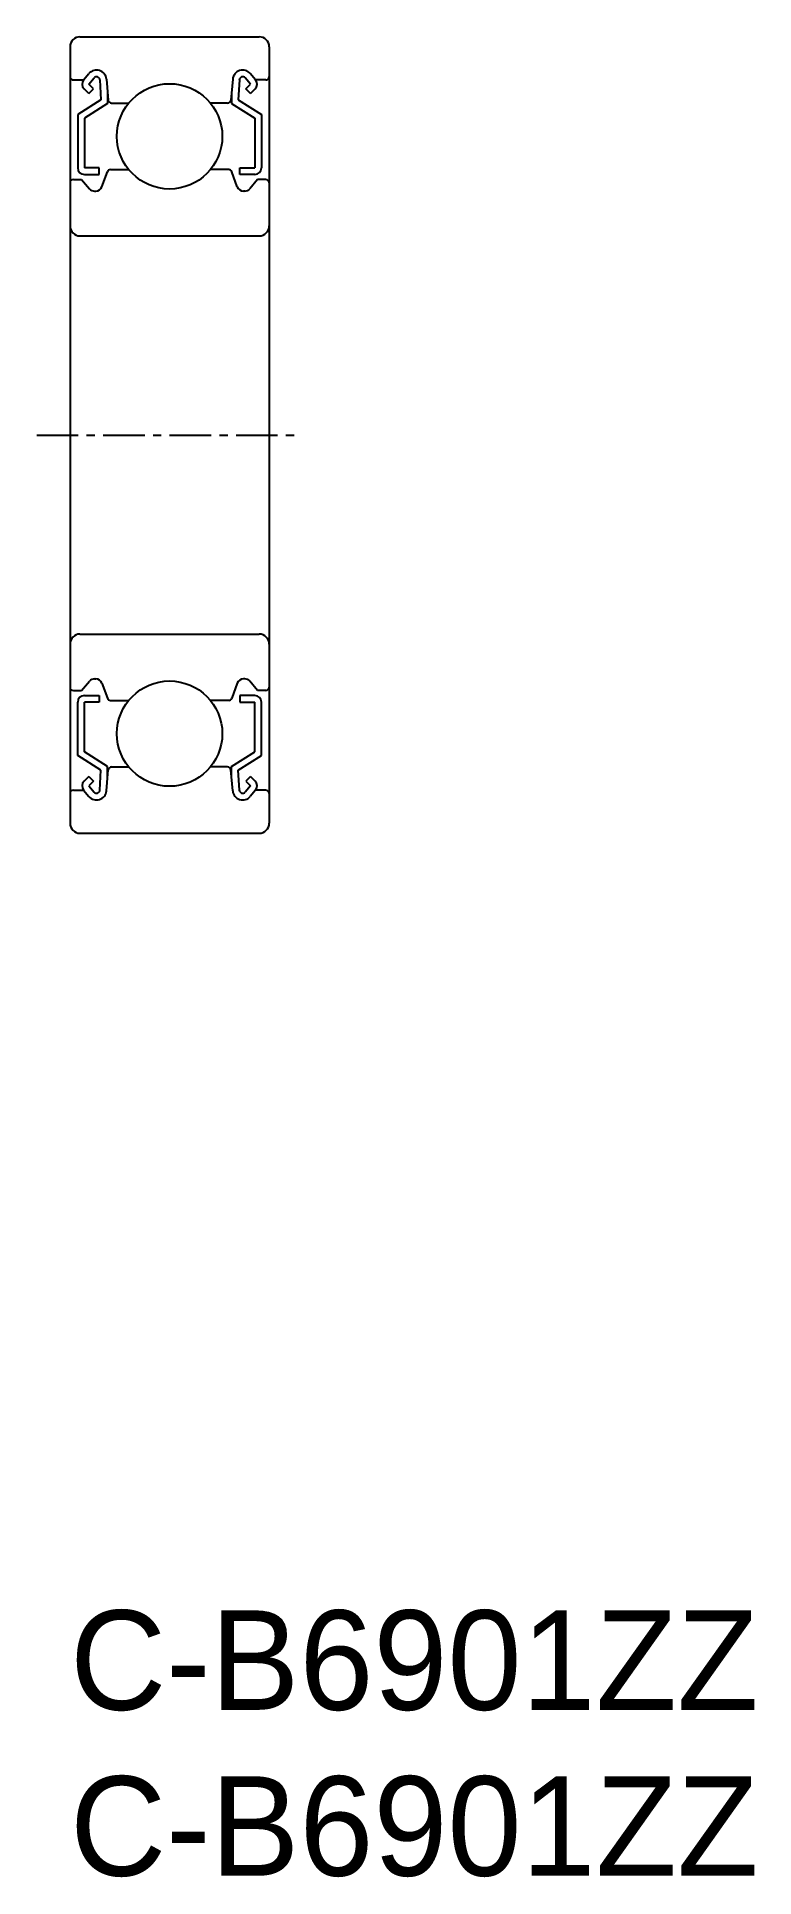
# Model space of a CAD drawing. Extents: x -1 to 20.6, y -5 to 50.4.
import ezdxf

# ---------------------------------------------------------------- set-up
doc = ezdxf.new("R2010")
doc.units = 0
doc.linetypes.add('CENTER', pattern=[2, 1.25, -0.25, 0.25, -0.25])
doc.layers.get('0').update_dxf_attribs({"linetype": 'CONTINUOUS'})
doc.layers.add('CENTER', color=1, linetype='CENTER')

msp = doc.modelspace()

# ---------------------------------------------------------------- linework, layer by layer
at = {"color": 7, "linetype": 'CONTINUOUS'}
for p, q in [((0, 50.118), (0, 26.718)), ((0.3, 50.418), (5.7, 50.418)), ((6, 50.118), (6, 26.718)), ((0.1, 49.118), (0.41, 49.118)), ((0.41, 49.118), (0.57, 49.308)), ((0.563, 48.707), (0.422, 48.848)), ((0.563, 48.989), (0.723, 49.179)), ((0.705, 48.848), (0.563, 48.989)), ((0.563, 48.707), (0.705, 48.848)), ((0.899, 49.12), (0.932, 48.516)), ((1.098, 49.141), (1.153, 48.509)), ((4.902, 49.141), (4.847, 48.509)), ((5.101, 49.12), (5.068, 48.516)), ((5.437, 48.989), (5.277, 49.179)), ((5.295, 48.848), (5.437, 48.989)), ((5.437, 48.707), (5.295, 48.848)), ((5.59, 49.118), (5.43, 49.308)), ((5.437, 48.707), (5.578, 48.848)), ((5.9, 49.118), (5.59, 49.118)), ((0.932, 48.516), (0.232, 48.079)), ((1.132, 48.405), (0.432, 47.968)), ((1.132, 48.752), (1.132, 48.405)), ((1.253, 48.418), (1.767, 48.418)), ((4.747, 48.418), (4.233, 48.418)), ((4.868, 48.752), (4.868, 48.405)), ((4.868, 48.405), (5.568, 47.968)), ((5.068, 48.516), (5.768, 48.079)), ((0.232, 48.079), (0.232, 46.468)), ((0.432, 47.968), (0.432, 46.468)), ((5.568, 47.968), (5.568, 46.468)), ((5.768, 48.079), (5.768, 46.468)), ((0.1, 46.118), (0.35, 46.118)), ((0.35, 46.118), (0.584, 45.839)), ((0.882, 46.468), (0.432, 46.468)), ((0.432, 46.268), (0.882, 46.268)), ((0.882, 46.268), (0.882, 46.468)), ((0.961, 45.9), (1.125, 46.352)), ((1.219, 46.418), (1.767, 46.418)), ((4.781, 46.418), (4.233, 46.418)), ((5.039, 45.9), (4.875, 46.352)), ((5.118, 46.268), (5.118, 46.468)), ((5.118, 46.468), (5.568, 46.468)), ((5.568, 46.268), (5.118, 46.268)), ((5.65, 46.118), (5.416, 45.839)), ((5.9, 46.118), (5.65, 46.118)), ((0.737, 45.768), (0.773, 45.768)), ((5.263, 45.768), (5.227, 45.768)), ((0.3, 44.418), (5.7, 44.418)), ((0.3, 32.418), (5.7, 32.418)), ((0.737, 31.068), (0.773, 31.068)), ((5.263, 31.068), (5.227, 31.068)), ((0.1, 30.718), (0.35, 30.718)), ((0.35, 30.718), (0.584, 30.996)), ((0.432, 30.568), (0.882, 30.568)), ((0.545, 30.568), (0.545, 30.568)), ((0.657, 30.568), (0.657, 30.568)), ((0.882, 30.568), (0.882, 30.368)), ((0.961, 30.936), (1.125, 30.484)), ((5.039, 30.936), (4.875, 30.484)), ((5.568, 30.568), (5.118, 30.568)), ((5.118, 30.568), (5.118, 30.368)), ((5.65, 30.718), (5.416, 30.996)), ((5.9, 30.718), (5.65, 30.718)), ((0.232, 28.757), (0.232, 30.368)), ((0.432, 28.868), (0.432, 30.368)), ((0.882, 30.368), (0.432, 30.368)), ((1.219, 30.418), (1.767, 30.418)), ((4.781, 30.418), (4.233, 30.418)), ((5.118, 30.368), (5.568, 30.368)), ((5.568, 28.868), (5.568, 30.368)), ((5.768, 28.757), (5.768, 30.368)), ((1.132, 28.431), (0.432, 28.868)), ((4.868, 28.431), (5.568, 28.868)), ((0.932, 28.32), (0.232, 28.757)), ((0.899, 27.715), (0.932, 28.32)), ((1.098, 27.695), (1.153, 28.326)), ((1.132, 28.084), (1.132, 28.431)), ((1.253, 28.418), (1.767, 28.418)), ((4.747, 28.418), (4.233, 28.418)), ((4.902, 27.695), (4.847, 28.326)), ((4.868, 28.084), (4.868, 28.431)), ((5.068, 28.32), (5.768, 28.757)), ((5.101, 27.715), (5.068, 28.32)), ((0.563, 28.129), (0.422, 27.988)), ((0.563, 28.129), (0.705, 27.988)), ((0.705, 27.988), (0.563, 27.847)), ((0.563, 27.847), (0.723, 27.656)), ((5.437, 27.847), (5.277, 27.656)), ((5.437, 28.129), (5.295, 27.988)), ((5.295, 27.988), (5.437, 27.847)), ((5.437, 28.129), (5.578, 27.988)), ((0.1, 27.718), (0.41, 27.718)), ((0.41, 27.718), (0.57, 27.528)), ((5.59, 27.718), (5.43, 27.528)), ((5.9, 27.718), (5.59, 27.718)), ((0.3, 26.418), (5.7, 26.418))]:
    msp.add_line(p, q, dxfattribs=at)
for centre in [(3, 47.418), (3, 29.418)]:
    msp.add_circle(centre, 1.587, dxfattribs=at)
for centre, radius, start, end in [((0.3, 50.118), 0.3, 90, 180), ((5.7, 50.118), 0.3, 0, 90), ((0.8, 49.115), 0.3, 4.935, 139.9921), ((5.2, 49.115), 0.3, 40.0079, 175.065), ((0.1, 49.218), 0.1, 180, 270), ((0.563, 48.989), 0.2, 139.9921, 224.998), ((0.8, 49.115), 0.1, 3.0864, 139.9628), ((5.2, 49.115), 0.1, 40.0372, 176.9136), ((5.437, 48.989), 0.2, 315.002, 40.0079), ((5.9, 49.218), 0.1, 270, 0), ((1.253, 48.518), 0.1, 184.935, 269.9989), ((4.747, 48.518), 0.1, 270.0011, 355.065), ((0.1, 46.018), 0.1, 90, 180), ((0.432, 46.468), 0.2, 180, 270), ((1.219, 46.318), 0.1, 89.999, 160.0584), ((4.781, 46.318), 0.1, 19.9416, 90.001), ((5.568, 46.468), 0.2, 270, 0), ((5.9, 46.018), 0.1, 0, 90), ((0.737, 45.968), 0.2, 219.9863, 270), ((0.773, 45.968), 0.2, 270, 340.0584), ((5.227, 45.968), 0.2, 199.9416, 270), ((5.263, 45.968), 0.2, 270, 320.0137), ((0.3, 44.718), 0.3, 180, 270), ((5.7, 44.718), 0.3, 270, 0), ((0.3, 32.118), 0.3, 90, 180), ((5.7, 32.118), 0.3, 0, 90), ((0.737, 30.868), 0.2, 90, 140.0137), ((0.773, 30.868), 0.2, 19.9416, 90), ((5.227, 30.868), 0.2, 90, 160.0584), ((5.263, 30.868), 0.2, 39.9863, 90), ((0.1, 30.818), 0.1, 180, 270), ((0.432, 30.368), 0.2, 90, 180), ((5.568, 30.368), 0.2, 0, 90), ((5.9, 30.818), 0.1, 270, 0), ((1.219, 30.518), 0.1, 199.9416, 270.001), ((4.781, 30.518), 0.1, 269.999, 340.0584), ((1.253, 28.318), 0.1, 90.0011, 175.065), ((4.747, 28.318), 0.1, 4.935, 89.9989), ((0.563, 27.846), 0.2, 135.002, 220.0079), ((5.437, 27.846), 0.2, 319.9921, 44.998), ((0.1, 27.618), 0.1, 90, 180), ((0.8, 27.72), 0.3, 220.0079, 355.065), ((0.8, 27.721), 0.1, 220.0372, 356.9136), ((5.2, 27.72), 0.3, 184.935, 319.9921), ((5.2, 27.721), 0.1, 183.0864, 319.9628), ((5.9, 27.618), 0.1, 0, 90), ((0.3, 26.718), 0.3, 180, 270), ((5.7, 26.718), 0.3, 270, 0)]:
    msp.add_arc(centre, radius, start, end, dxfattribs=at)
at = {"layer": 'CENTER', "color": 1, "linetype": 'CENTER'}
msp.add_line((-1, 38.418), (7, 38.418), dxfattribs=at)

# ---------------------------------------------------------------- texts
at = {"color": 7, "linetype": 'CONTINUOUS'}
for p in [(0, 0), (0, -5)]:
    msp.add_text('C-B6901ZZ', height=3, dxfattribs=at).set_placement(p)

doc.saveas('drawing.dxf')
